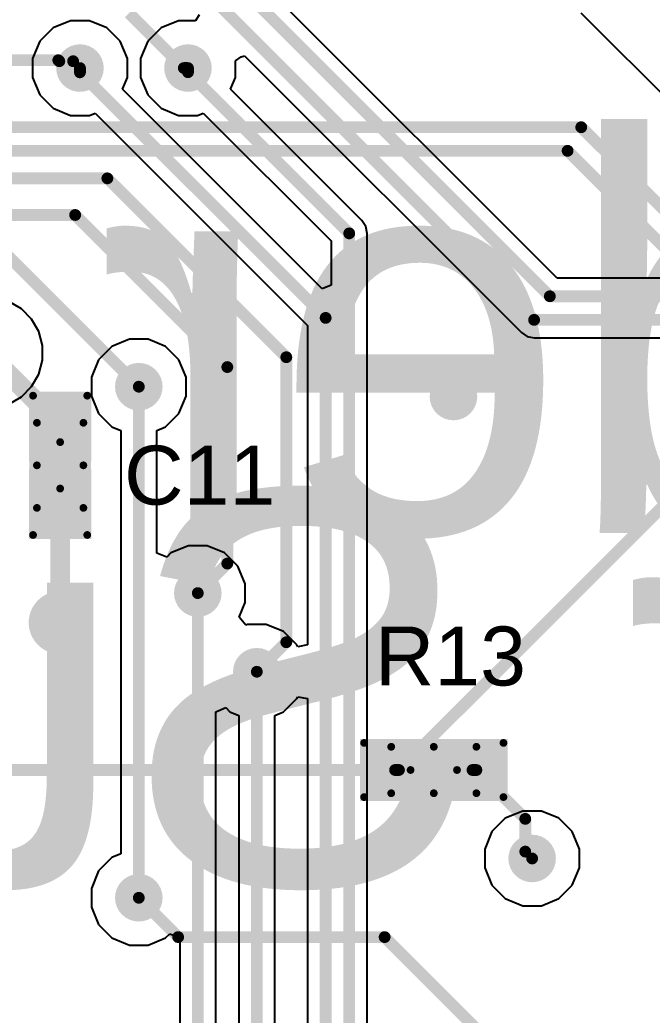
# Model space of a CAD drawing. Header units: millimetres. Extents: x -0.02 to 3.95, y -0.02 to 3.95.
# Drawn here: x 1.335 to 1.656, y 1.605 to 2.112 of the extents above; entities that cross this region are included whole.
import ezdxf

# ---------------------------------------------------------------- set-up
doc = ezdxf.new("R2010")
doc.units = ezdxf.units.MM
doc.header["$MEASUREMENT"] = 0
for name, color, linetype in [('BottomLayer', 5, 'Continuous'), ('BottomOverlay', 54, 'Continuous'), ('InternalPlane1', 76, 'Continuous'), ('InternalPlane2', 16, 'Continuous'), ('Mechanical13', 56, 'Continuous'), ('Mechanical15', 56, 'Continuous'), ('TopLayer', 1, 'Continuous'), ('TopOverlay', 2, 'Continuous'), ('TopPaste', 8, 'Continuous'), ('TopSolder', 216, 'Continuous'), ('ViaHoleLayer', 16, 'Continuous')]:
    doc.layers.add(name, color=color, linetype=linetype)
doc.styles.add('Arial', font='', dxfattribs={"height": 0.2})
doc.styles.add('SciFly', font='', dxfattribs={"height": 0.2})
doc.styles.get('Arial').set_extended_font_data('Arial')
doc.styles.get('SciFly').set_extended_font_data('SciFly')

# ---------------------------------------------------------------- blocks, each defined once
blk = doc.blocks.new('0402_53')
at = {"layer": 'TopLayer'}
for points in [[(-0.031496, -0.0098424), (-0.031496, 0.0098426), (-0.007874, 0.0098426), (-0.007874, -0.0098424)], [(0.0078741, -0.0098424), (0.0078741, 0.0098426), (0.0314961, 0.0098426), (0.0314961, -0.0098424)]]:
    blk.add_hatch(color=1, dxfattribs=at).paths.add_polyline_path(points)
at = {"layer": 'TopPaste'}
for points in [[(-0.031496, -0.0098424), (-0.031496, 0.0098426), (-0.007874, 0.0098426), (-0.007874, -0.0098424)], [(0.0078741, -0.0098424), (0.0078741, 0.0098426), (0.0314961, 0.0098426), (0.0314961, -0.0098424)]]:
    blk.add_hatch(color=8, dxfattribs=at).paths.add_polyline_path(points)
at = {"layer": 'TopSolder'}
for points in [[(-0.037496, -0.0158424), (-0.037496, 0.0158426), (-0.001874, 0.0158426), (-0.001874, -0.0158424)], [(0.0018741, -0.0158424), (0.0018741, 0.0158426), (0.0374961, 0.0158426), (0.0374961, -0.0158424)]]:
    blk.add_hatch(color=216, dxfattribs=at).paths.add_polyline_path(points)
at = {"layer": 'Mechanical13', "const_width": 0.003937}
for points in [[(0.0216536, 0.0118111), (-0.0216535, 0.0118111)], [(-0.0216535, 0.0118111), (-0.0216535, -0.0118109)], [(0.0216536, 0.0118111), (0.0216536, -0.0118109)], [(0.0216536, -0.0118109), (-0.0216535, -0.0118109)]]:
    blk.add_lwpolyline(points, dxfattribs=at)
at = {"layer": 'Mechanical13', "const_width": 0.0019685}
for points in [[(-0.0226377, 0.0118111, 1), (-0.0206693, 0.0118111, 1)], [(-0.0226377, 0.0118111, 1), (-0.0206693, 0.0118111, 1)], [(0.0206694, 0.0118111, 1), (0.0226378, 0.0118111, 1)], [(0.0206694, 0.0118111, 1), (0.0226378, 0.0118111, 1)], [(-0.0226377, -0.0118109, 1), (-0.0206693, -0.0118109, 1)], [(-0.0226377, -0.0118109, 1), (-0.0206693, -0.0118109, 1)], [(0.0206694, -0.0118109, 1), (0.0226378, -0.0118109, 1)], [(0.0206694, -0.0118109, 1), (0.0226378, -0.0118109, 1)]]:
    blk.add_lwpolyline(points, format="xyb", close=True, dxfattribs=at)
at = {"layer": 'Mechanical15', "const_width": 0.003937}
for points in [[(0.0354331, 0.0137796), (-0.035433, 0.0137796)], [(-0.035433, 0.0137796), (-0.035433, -0.0137794)], [(0.0354331, 0.0137796), (0.0354331, -0.0137794)], [(0, 0.0118111), (0, -0.0118109)], [(0.0118111, 1e-07), (-0.011811, 1e-07)], [(0.0354331, -0.0137794), (-0.035433, -0.0137794)]]:
    blk.add_lwpolyline(points, dxfattribs=at)
at = {"layer": 'Mechanical15', "const_width": 0.0019685}
for points in [[(-0.0364172, 0.0137796, 1), (-0.0344488, 0.0137796, 1)], [(-0.0364172, 0.0137796, 1), (-0.0344488, 0.0137796, 1)], [(0.0344489, 0.0137796, 1), (0.0364173, 0.0137796, 1)], [(0.0344489, 0.0137796, 1), (0.0364173, 0.0137796, 1)], [(-0.0009842, 0.0118111, 1), (0.0009842, 0.0118111, 1)], [(-0.0127952, 1e-07, 1), (-0.0108268, 1e-07, 1)], [(0.0108269, 1e-07, 1), (0.0127953, 1e-07, 1)], [(-0.0009842, -0.0118109, 1), (0.0009842, -0.0118109, 1)], [(-0.0364172, -0.0137794, 1), (-0.0344488, -0.0137794, 1)], [(-0.0364172, -0.0137794, 1), (-0.0344488, -0.0137794, 1)], [(0.0344489, -0.0137794, 1), (0.0364173, -0.0137794, 1)], [(0.0344489, -0.0137794, 1), (0.0364173, -0.0137794, 1)]]:
    blk.add_lwpolyline(points, format="xyb", close=True, dxfattribs=at)
blk = doc.blocks.new('0402_99')
at = {"layer": 'TopLayer'}
for points in [[(-0.031496, -0.009842400000000001), (-0.031496, 0.009842599999999998), (-0.007874, 0.009842600000000002), (-0.007873999999999999, -0.009842399999999998)], [(0.007874100000000002, -0.009842400000000001), (0.007874099999999998, 0.009842599999999998), (0.0314961, 0.009842600000000002), (0.0314961, -0.009842399999999998)]]:
    blk.add_hatch(color=1, dxfattribs=at).paths.add_polyline_path(points)
at = {"layer": 'TopPaste'}
for points in [[(-0.031496, -0.009842400000000001), (-0.031496, 0.009842599999999998), (-0.007874, 0.009842600000000002), (-0.007873999999999999, -0.009842399999999998)], [(0.007874100000000002, -0.009842400000000001), (0.007874099999999998, 0.009842599999999998), (0.0314961, 0.009842600000000002), (0.0314961, -0.009842399999999998)]]:
    blk.add_hatch(color=8, dxfattribs=at).paths.add_polyline_path(points)
at = {"layer": 'TopSolder'}
for points in [[(-0.037496, -0.0158424), (-0.037496, 0.0158426), (-0.001874000000000003, 0.0158426), (-0.001873999999999997, -0.0158424)], [(0.001874100000000003, -0.0158424), (0.001874099999999997, 0.0158426), (0.0374961, 0.0158426), (0.0374961, -0.0158424)]]:
    blk.add_hatch(color=216, dxfattribs=at).paths.add_polyline_path(points)
at = {"layer": 'Mechanical13', "const_width": 0.003937}
for points in [[(0.0216536, 0.0118111), (-0.0216535, 0.0118111)], [(-0.0216535, -0.0118109), (-0.0216535, 0.0118111)], [(0.0216536, -0.0118109), (0.0216536, 0.0118111)], [(0.0216536, -0.0118109), (-0.0216535, -0.0118109)]]:
    blk.add_lwpolyline(points, dxfattribs=at)
at = {"layer": 'Mechanical13', "const_width": 0.0019685}
for points in [[(-0.0226377, 0.0118111, 1), (-0.0206693, 0.0118111, 1)], [(-0.0226377, 0.0118111, 1), (-0.0206693, 0.0118111, 1)], [(0.0206694, 0.0118111, 1), (0.0226378, 0.0118111, 1)], [(0.0206694, 0.0118111, 1), (0.0226378, 0.0118111, 1)], [(-0.0226377, -0.0118109, 1), (-0.0206693, -0.0118109, 1)], [(-0.0226377, -0.0118109, 1), (-0.0206693, -0.0118109, 1)], [(0.0206694, -0.0118109, 1), (0.0226378, -0.0118109, 1)], [(0.0206694, -0.0118109, 1), (0.0226378, -0.0118109, 1)]]:
    blk.add_lwpolyline(points, format="xyb", close=True, dxfattribs=at)
at = {"layer": 'Mechanical15', "const_width": 0.003937}
for points in [[(0.0354331, 0.0137796), (-0.035433, 0.0137796)], [(-0.035433, -0.0137794), (-0.035433, 0.0137796)], [(0.0354331, -0.0137794), (0.0354331, 0.0137796)], [(0, -0.0118109), (0, 0.0118111)], [(0.0118111, 1e-07), (-0.011811, 1e-07)], [(0.0354331, -0.0137794), (-0.035433, -0.0137794)]]:
    blk.add_lwpolyline(points, dxfattribs=at)
at = {"layer": 'Mechanical15', "const_width": 0.0019685}
for points in [[(-0.0364172, 0.0137796, 1), (-0.0344488, 0.0137796, 1)], [(-0.0364172, 0.0137796, 1), (-0.0344488, 0.0137796, 1)], [(0.0344489, 0.0137796, 1), (0.0364173, 0.0137796, 1)], [(0.0344489, 0.0137796, 1), (0.0364173, 0.0137796, 1)], [(-0.0009842, 0.0118111, 1), (0.0009842, 0.0118111, 1)], [(-0.0127952, 1e-07, 1), (-0.0108268, 1e-07, 1)], [(0.0108269, 1e-07, 1), (0.0127953, 1e-07, 1)], [(-0.0009842, -0.0118109, 1), (0.0009842, -0.0118109, 1)], [(-0.0364172, -0.0137794, 1), (-0.0344488, -0.0137794, 1)], [(-0.0364172, -0.0137794, 1), (-0.0344488, -0.0137794, 1)], [(0.0344489, -0.0137794, 1), (0.0364173, -0.0137794, 1)], [(0.0344489, -0.0137794, 1), (0.0364173, -0.0137794, 1)]]:
    blk.add_lwpolyline(points, format="xyb", close=True, dxfattribs=at)

msp = doc.modelspace()

# ---------------------------------------------------------------- hatches: boundary and pattern name
at = {"layer": 'BottomLayer'}
h = msp.add_hatch(color=5, dxfattribs=at)
edge = h.paths.add_edge_path()
edge.add_arc((1.3650738, 2.0871025), 0.0121025, 0, 360)
h = msp.add_hatch(color=5, dxfattribs=at)
edge = h.paths.add_edge_path()
edge.add_arc((1.42, 2.0871025), 0.0121025, 0, 360)
h = msp.add_hatch(color=5, dxfattribs=at)
edge = h.paths.add_edge_path()
edge.add_arc((1.395, 1.925), 0.0121025, 0, 360)
h = msp.add_hatch(color=5, dxfattribs=at)
edge = h.paths.add_edge_path()
edge.add_arc((1.555, 1.92), 0.0121025, 0, 360)
h = msp.add_hatch(color=5, dxfattribs=at)
edge = h.paths.add_edge_path()
edge.add_arc((1.425, 1.82), 0.0121025, 0, 360)
h = msp.add_hatch(color=5, dxfattribs=at)
edge = h.paths.add_edge_path()
edge.add_arc((1.3550001, 1.8050001), 0.016, 0, 360)
h = msp.add_hatch(color=5, dxfattribs=at)
edge = h.paths.add_edge_path()
edge.add_arc((1.455, 1.78), 0.0121025, 0, 360)
h = msp.add_hatch(color=5, dxfattribs=at)
edge = h.paths.add_edge_path()
edge.add_arc((1.595, 1.685), 0.0121025, 0, 360)
h = msp.add_hatch(color=5, dxfattribs=at)
edge = h.paths.add_edge_path()
edge.add_arc((1.395, 1.665), 0.0121025, 0, 360)
at = {"layer": 'InternalPlane1'}
h = msp.add_hatch(color=76, dxfattribs=at)
edge = h.paths.add_edge_path()
edge.add_arc((1.3650738, 2.0871025), 0.0121023, 0, 360)
h = msp.add_hatch(color=76, dxfattribs=at)
edge = h.paths.add_edge_path()
edge.add_arc((1.42, 2.0871025), 0.0121023, 0, 360)
h = msp.add_hatch(color=76, dxfattribs=at)
edge = h.paths.add_edge_path()
edge.add_arc((1.395, 1.925), 0.0121023, 0, 360)
h = msp.add_hatch(color=76, dxfattribs=at)
edge = h.paths.add_edge_path()
edge.add_arc((1.425, 1.82), 0.0121023, 0, 360)
h = msp.add_hatch(color=76, dxfattribs=at)
edge = h.paths.add_edge_path()
edge.add_arc((1.455, 1.78), 0.0121023, 0, 360)
h = msp.add_hatch(color=76, dxfattribs=at)
edge = h.paths.add_edge_path()
edge.add_arc((1.595, 1.685), 0.0121023, 0, 360)
h = msp.add_hatch(color=76, dxfattribs=at)
edge = h.paths.add_edge_path()
edge.add_arc((1.395, 1.665), 0.0121023, 0, 360)
at = {"layer": 'InternalPlane2'}
h = msp.add_hatch(color=16, dxfattribs=at)
edge = h.paths.add_edge_path()
edge.add_arc((1.3650738, 2.0871025), 0.0121023, 0, 360)
h = msp.add_hatch(color=16, dxfattribs=at)
edge = h.paths.add_edge_path()
edge.add_arc((1.42, 2.0871025), 0.0121023, 0, 360)
h = msp.add_hatch(color=16, dxfattribs=at)
edge = h.paths.add_edge_path()
edge.add_arc((1.395, 1.925), 0.0121023, 0, 360)
h = msp.add_hatch(color=16, dxfattribs=at)
edge = h.paths.add_edge_path()
edge.add_arc((1.555, 1.92), 0.0121023, 0, 360)
h = msp.add_hatch(color=16, dxfattribs=at)
edge = h.paths.add_edge_path()
edge.add_arc((1.425, 1.82), 0.0121023, 0, 360)
h = msp.add_hatch(color=16, dxfattribs=at)
edge = h.paths.add_edge_path()
edge.add_arc((1.3550001, 1.8050001), 0.0158425, 0, 360)
h = msp.add_hatch(color=16, dxfattribs=at)
edge = h.paths.add_edge_path()
edge.add_arc((1.455, 1.78), 0.0121023, 0, 360)
h = msp.add_hatch(color=16, dxfattribs=at)
edge = h.paths.add_edge_path()
edge.add_arc((1.395, 1.665), 0.0121023, 0, 360)
at = {"layer": 'TopLayer'}
h = msp.add_hatch(color=1, dxfattribs=at)
edge = h.paths.add_edge_path()
edge.add_arc((1.3650738, 2.0871025), 0.0121025, 0, 360)
h = msp.add_hatch(color=1, dxfattribs=at)
edge = h.paths.add_edge_path()
edge.add_arc((1.42, 2.0871025), 0.0121025, 0, 360)
h = msp.add_hatch(color=1, dxfattribs=at)
edge = h.paths.add_edge_path()
edge.add_arc((1.395, 1.925), 0.0121025, 0, 360)
h = msp.add_hatch(color=1, dxfattribs=at)
edge = h.paths.add_edge_path()
edge.add_arc((1.555, 1.92), 0.0121025, 0, 360)
h = msp.add_hatch(color=1, dxfattribs=at)
edge = h.paths.add_edge_path()
edge.add_arc((1.425, 1.82), 0.0121025, 0, 360)
h = msp.add_hatch(color=1, dxfattribs=at)
edge = h.paths.add_edge_path()
edge.add_arc((1.3550001, 1.8050001), 0.016, 0, 360)
h = msp.add_hatch(color=1, dxfattribs=at)
edge = h.paths.add_edge_path()
edge.add_arc((1.455, 1.78), 0.0121025, 0, 360)
h = msp.add_hatch(color=1, dxfattribs=at)
edge = h.paths.add_edge_path()
edge.add_arc((1.595, 1.685), 0.0121025, 0, 360)
h = msp.add_hatch(color=1, dxfattribs=at)
edge = h.paths.add_edge_path()
edge.add_arc((1.395, 1.665), 0.0121025, 0, 360)
at = {"layer": 'ViaHoleLayer'}
h = msp.add_hatch(color=16, dxfattribs=at)
edge = h.paths.add_edge_path()
edge.add_arc((1.3650738, 2.0871025), 0.0061023, 0, 360)
h = msp.add_hatch(color=16, dxfattribs=at)
edge = h.paths.add_edge_path()
edge.add_arc((1.42, 2.0871025), 0.0061023, 0, 360)
h = msp.add_hatch(color=16, dxfattribs=at)
edge = h.paths.add_edge_path()
edge.add_arc((1.395, 1.925), 0.0061023, 0, 360)
h = msp.add_hatch(color=16, dxfattribs=at)
edge = h.paths.add_edge_path()
edge.add_arc((1.555, 1.92), 0.0061023, 0, 360)
h = msp.add_hatch(color=16, dxfattribs=at)
edge = h.paths.add_edge_path()
edge.add_arc((1.425, 1.82), 0.0061023, 0, 360)
h = msp.add_hatch(color=16, dxfattribs=at)
edge = h.paths.add_edge_path()
edge.add_arc((1.3550001, 1.8050001), 0.0098425, 0, 360)
h = msp.add_hatch(color=16, dxfattribs=at)
edge = h.paths.add_edge_path()
edge.add_arc((1.455, 1.78), 0.0061023, 0, 360)
h = msp.add_hatch(color=16, dxfattribs=at)
edge = h.paths.add_edge_path()
edge.add_arc((1.595, 1.685), 0.0061023, 0, 360)
h = msp.add_hatch(color=16, dxfattribs=at)
edge = h.paths.add_edge_path()
edge.add_arc((1.395, 1.665), 0.0061023, 0, 360)

# ---------------------------------------------------------------- linework, layer by layer
at = {"layer": 'BottomLayer'}
for p, q in [((1.607801, 1.9801763), (1.3994886, 2.1884886)), ((1.425705, 2.1142012), (1.4237468, 2.111205)), ((1.73, 2.005), (1.62, 2.115)), ((1.3514208, 2.1075356), (1.3446407, 2.1007555)), ((1.3602795, 2.111205), (1.3514208, 2.1075356)), ((1.3698681, 2.111205), (1.3602795, 2.111205)), ((1.3787268, 2.1075356), (1.3698681, 2.111205)), ((1.3855069, 2.1007555), (1.3787268, 2.1075356)), ((1.406347, 2.1075356), (1.3995669, 2.1007555)), ((1.4152057, 2.111205), (1.406347, 2.1075356)), ((1.4237468, 2.111205), (1.4152057, 2.111205)), ((1.3446407, 2.1007555), (1.3409713, 2.0918968)), ((1.3891763, 2.0918968), (1.3855069, 2.1007555)), ((1.3995669, 2.1007555), (1.3958975, 2.0918968)), ((1.3409713, 2.0918968), (1.3409713, 2.0823082)), ((1.3891763, 2.0823082), (1.3891763, 2.0918968)), ((1.3958975, 2.0918968), (1.3958975, 2.0823082)), ((1.4441025, 2.0908492), (1.4470988, 2.0928075)), ((1.4470988, 2.0928075), (1.4487219, 2.0933009)), ((1.4487219, 2.0933009), (1.5895115, 1.9525113)), ((1.4441025, 2.0823082), (1.4441025, 2.0908492)), ((1.3409713, 2.0823082), (1.3446407, 2.0734495)), ((1.3866846, 2.0762926), (1.3891763, 2.0823082)), ((1.3958975, 2.0823082), (1.3995669, 2.0734495)), ((1.4416324, 2.0763448), (1.4441025, 2.0823082)), ((1.4882043, 1.9747729), (1.3866846, 2.0762926)), ((1.5084886, 2.0094886), (1.4416324, 2.0763448)), ((1.3446407, 2.0734495), (1.3514208, 2.0666694)), ((1.3995669, 2.0734495), (1.406347, 2.0666694)), ((1.3514208, 2.0666694), (1.3602795, 2.063)), ((1.406347, 2.0666694), (1.4152057, 2.063)), ((1.3602795, 2.063), (1.3698681, 2.063)), ((1.3698681, 2.063), (1.3728059, 2.0642169)), ((1.3728059, 2.0642169), (1.4808237, 1.9561991)), ((1.4152057, 2.063), (1.4247943, 2.063)), ((1.4247943, 2.063), (1.4277843, 2.0642385)), ((1.4277843, 2.0642385), (1.4928237, 1.9991991)), ((1.5104778, 2.0065116), (1.5084886, 2.0094886)), ((1.5111763, 2.003), (1.5104778, 2.0065116)), ((1.5111763, 1.4076928), (1.5111763, 2.003)), ((1.4928237, 1.9991991), (1.4928237, 1.9766864)), ((3.5324747, 1.9801763), (1.607801, 1.9801763)), ((1.4928237, 1.9766864), (1.4882043, 1.9747729)), ((1.3352634, 1.9646497), (1.3288786, 1.9683359)), ((1.3404766, 1.9594365), (1.3352634, 1.9646497)), ((1.3441628, 1.9530517), (1.3404766, 1.9594365)), ((1.4808237, 1.9561991), (1.4808237, 1.7937046)), ((1.346071, 1.9459304), (1.3441628, 1.9530517)), ((1.5895115, 1.9525113), (1.5924885, 1.9505222)), ((1.5924885, 1.9505222), (1.5960001, 1.9498237)), ((1.5960001, 1.9498237), (3.5412461, 1.9498237)), ((1.346071, 1.9385578), (1.346071, 1.9459304)), ((1.381347, 1.9454331), (1.3745669, 1.938653)), ((1.3902057, 1.9491025), (1.381347, 1.9454331)), ((1.3997943, 1.9491025), (1.3902057, 1.9491025)), ((1.408653, 1.9454331), (1.3997943, 1.9491025)), ((1.4154331, 1.938653), (1.408653, 1.9454331)), ((1.3441628, 1.9314365), (1.346071, 1.9385578)), ((1.3745669, 1.938653), (1.3708975, 1.9297943)), ((1.4191025, 1.9297943), (1.4154331, 1.938653)), ((1.3404766, 1.9250517), (1.3441628, 1.9314365)), ((1.3708975, 1.9297943), (1.3708975, 1.9202057)), ((1.4191025, 1.9202057), (1.4191025, 1.9297943)), ((1.3352634, 1.9198385), (1.3404766, 1.9250517)), ((1.3288786, 1.9161523), (1.3352634, 1.9198385)), ((1.3708975, 1.9202057), (1.3745669, 1.911347)), ((1.4154331, 1.911347), (1.4191025, 1.9202057)), ((1.3745669, 1.911347), (1.381347, 1.9045669)), ((1.408653, 1.9045669), (1.4154331, 1.911347)), ((1.381347, 1.9045669), (1.3858237, 1.9027126)), ((1.4041763, 1.9027126), (1.408653, 1.9045669)), ((1.3858237, 1.9027126), (1.3858237, 1.6872874)), ((1.4041763, 1.8403335), (1.4041763, 1.9027126)), ((1.4202057, 1.8441025), (1.411347, 1.8404331)), ((1.4297943, 1.8441025), (1.4202057, 1.8441025)), ((1.438653, 1.8404331), (1.4297943, 1.8441025)), ((1.4091763, 1.8382624), (1.4041763, 1.8403335)), ((1.411347, 1.8404331), (1.4091763, 1.8382624)), ((1.4454331, 1.833653), (1.438653, 1.8404331)), ((1.4491025, 1.8247943), (1.4454331, 1.833653)), ((1.4491025, 1.8152057), (1.4491025, 1.8247943)), ((1.4460284, 1.8077842), (1.4491025, 1.8152057)), ((1.449379, 1.8037601), (1.4460284, 1.8077842)), ((1.4502057, 1.8041025), (1.449379, 1.8037601)), ((1.4597943, 1.8041025), (1.4502057, 1.8041025)), ((1.468653, 1.8004331), (1.4597943, 1.8041025)), ((1.4754331, 1.793653), (1.468653, 1.8004331)), ((1.4758237, 1.7927101), (1.4754331, 1.793653)), ((1.4808237, 1.7937046), (1.4758237, 1.7927101)), ((1.4754331, 1.766347), (1.4758237, 1.7672899)), ((1.4758237, 1.7672899), (1.4808237, 1.7662954)), ((1.468653, 1.7595669), (1.4754331, 1.766347)), ((1.4808237, 1.7662954), (1.4808237, 1.245)), ((1.4341763, 1.7596665), (1.4391763, 1.7617376)), ((1.4341763, 1.175), (1.4341763, 1.7596665)), ((1.4391763, 1.7617376), (1.441347, 1.7595669)), ((1.441347, 1.7595669), (1.4458237, 1.7577126)), ((1.4458237, 1.7577126), (1.4458237, 1.063801)), ((1.4641763, 1.7577126), (1.468653, 1.7595669)), ((1.4641763, 1.06), (1.4641763, 1.7577126)), ((1.5902057, 1.7091025), (1.581347, 1.7054331)), ((1.5997943, 1.7091025), (1.5902057, 1.7091025)), ((1.608653, 1.7054331), (1.5997943, 1.7091025)), ((1.581347, 1.7054331), (1.5745669, 1.698653)), ((1.6154331, 1.698653), (1.608653, 1.7054331)), ((1.5745669, 1.698653), (1.5708975, 1.6897943)), ((1.6191025, 1.6897943), (1.6154331, 1.698653)), ((1.3858237, 1.6872874), (1.381347, 1.6854331)), ((1.5708975, 1.6897943), (1.5708975, 1.6802057)), ((1.6191025, 1.6802057), (1.6191025, 1.6897943)), ((1.381347, 1.6854331), (1.3745669, 1.678653)), ((1.3745669, 1.678653), (1.3708975, 1.6697943)), ((1.5708975, 1.6802057), (1.5745669, 1.671347)), ((1.6154331, 1.671347), (1.6191025, 1.6802057)), ((1.5745669, 1.671347), (1.581347, 1.6645669)), ((1.608653, 1.6645669), (1.6154331, 1.671347)), ((1.3708975, 1.6697943), (1.3708975, 1.6602057)), ((1.581347, 1.6645669), (1.5902057, 1.6608975)), ((1.5902057, 1.6608975), (1.5997943, 1.6608975)), ((1.5997943, 1.6608975), (1.608653, 1.6645669)), ((1.3708975, 1.6602057), (1.3745669, 1.651347)), ((1.3745669, 1.651347), (1.381347, 1.6445669)), ((1.408653, 1.6445669), (1.4108237, 1.6467376)), ((1.4108237, 1.6467376), (1.4158237, 1.6446665)), ((1.381347, 1.6445669), (1.3902057, 1.6408975)), ((1.3902057, 1.6408975), (1.3997943, 1.6408975)), ((1.3997943, 1.6408975), (1.408653, 1.6445669)), ((1.4158237, 1.6446665), (1.4158237, 1.178801))]:
    msp.add_line(p, q, dxfattribs=at)
at = {"layer": 'BottomLayer', "const_width": 0.006}
for points in [[(1.393, 2.182), (1.604, 1.971)], [(1.3850001, 2.17), (1.5960001, 1.959)], [(1.3650738, 2.0849262), (1.3650738, 2.0871025)], [(1.3650738, 2.0849262), (1.49, 1.96)], [(1.42, 2.085), (1.42, 2.0871025)], [(1.42, 2.085), (1.502, 2.003)], [(1.502, 1.2499705), (1.502, 2.003)], [(1.604, 1.971), (3.5362756, 1.971)], [(1.49, 1.245), (1.49, 1.96)], [(1.5960001, 1.959), (3.5412461, 1.959)], [(1.395, 1.665), (1.395, 1.925)], [(1.425, 1.175), (1.425, 1.82)], [(1.455, 1.06), (1.455, 1.78)]]:
    msp.add_lwpolyline(points, dxfattribs=at)
at = {"layer": 'BottomLayer', "const_width": 0.003}
for points in [[(1.3635738, 2.0871025, 1), (1.3665738, 2.0871025, 1)], [(1.3635738, 2.0849262, 1), (1.3665738, 2.0849262, 1)], [(1.3635738, 2.0849262, 1), (1.3665738, 2.0849262, 1)], [(1.4185, 2.0871025, 1), (1.4215, 2.0871025, 1)], [(1.4185, 2.085, 1), (1.4215, 2.085, 1)], [(1.4185, 2.085, 1), (1.4215, 2.085, 1)], [(1.5005, 2.003, 1), (1.5035, 2.003, 1)], [(1.5005, 2.003, 1), (1.5035, 2.003, 1)], [(1.6025, 1.971, 1), (1.6055, 1.971, 1)], [(1.6025, 1.971, 1), (1.6055, 1.971, 1)], [(1.4885, 1.96, 1), (1.4915, 1.96, 1)], [(1.4885, 1.96, 1), (1.4915, 1.96, 1)], [(1.5945001, 1.959, 1), (1.5975001, 1.959, 1)], [(1.5945001, 1.959, 1), (1.5975001, 1.959, 1)], [(1.3935, 1.925, 1), (1.3965, 1.925, 1)], [(1.4235, 1.82, 1), (1.4265, 1.82, 1)], [(1.4535, 1.78, 1), (1.4565, 1.78, 1)], [(1.3935, 1.665, 1), (1.3965, 1.665, 1)]]:
    msp.add_lwpolyline(points, format="xyb", close=True, dxfattribs=at)
at = {"layer": 'TopLayer'}
for points, const_width in [([(1.3900005, 2.115), (1.417898, 2.0871025)], 0.006), ([(1.2618898, 2.0911023), (1.3540452, 2.0911023)], 0.006), ([(1.3540452, 2.0911023), (1.3545617, 2.0905858)], 0.006), ([(1.3545617, 2.0905858), (1.3615905, 2.0905858)], 0.006), ([(1.3615905, 2.0905858), (1.3650738, 2.0871025)], 0.006), ([(1.417898, 2.0871025), (1.42, 2.0871025)], 0.006), ([(1.3019001, 2.057), (1.6199705, 2.057)], 0.006), ([(1.6199705, 2.057), (1.7049705, 1.972)], 0.006), ([(1.2952523, 2.045), (1.6130295, 2.045)], 0.006), ([(1.6130295, 2.045), (1.6980295, 1.96)], 0.006), ([(1.2922829, 2.031), (1.379, 2.031)], 0.006), ([(1.379, 2.031), (1.47, 1.94)], 0.006), ([(1.2618898, 2.0123621), (1.3626379, 2.0123621)], 0.006), ([(1.3626379, 2.0123621), (1.44, 1.935)], 0.006), ([(1.3273229, 1.9926771), (1.395, 1.925)], 0.006), ([(1.2873229, 1.9729921), (1.348819, 1.911496)], 0.01), ([(1.5272834, 1.7299999), (1.7452835, 1.948)], 0.006), ([(1.47, 1.795), (1.47, 1.94)], 0.006), ([(1.44, 1.835), (1.44, 1.935)], 0.006), ([(1.348819, 1.911496), (1.3501576, 1.911496)], 0.01), ([(1.3501576, 1.911496), (1.3550001, 1.9066535)], 0.01), ([(1.3550001, 1.904685), (1.3550001, 1.9066535)], 0.01), ([(1.3550001, 1.8050001), (1.3550001, 1.8653149)], 0.01), ([(1.425, 1.82), (1.44, 1.835)], 0.006), ([(1.355, 1.805), (1.3550001, 1.8050001)], 0.01), ([(1.455, 1.78), (1.47, 1.795)], 0.006), ([(1.28047, 1.7299999), (1.5253149, 1.7299999)], 0.006), ([(1.5253149, 1.7299999), (1.5272834, 1.7299999)], 0.006), ([(1.564685, 1.7299999), (1.5666535, 1.7299999)], 0.006), ([(1.5666535, 1.7299999), (1.5915167, 1.7051367)], 0.006), ([(1.5915167, 1.6884833), (1.5915167, 1.7051367)], 0.006), ([(1.5915167, 1.6884833), (1.595, 1.685)], 0.006), ([(1.395, 1.665), (1.415, 1.645)], 0.006), ([(1.415, 1.645), (1.52, 1.645)], 0.006), ([(1.52, 1.645), (1.5743701, 1.5906299)], 0.006)]:
    msp.add_lwpolyline(points, dxfattribs=dict(at, const_width=const_width))
for points, const_width in [([(1.3525452, 2.0911023, 1), (1.3555452, 2.0911023, 1)], 0.003), ([(1.3525452, 2.0911023, 1), (1.3555452, 2.0911023, 1)], 0.003), ([(1.3530617, 2.0905858, 1), (1.3560617, 2.0905858, 1)], 0.003), ([(1.3530617, 2.0905858, 1), (1.3560617, 2.0905858, 1)], 0.003), ([(1.3600905, 2.0905858, 1), (1.3630905, 2.0905858, 1)], 0.003), ([(1.3600905, 2.0905858, 1), (1.3630905, 2.0905858, 1)], 0.003), ([(1.3635738, 2.0871025, 1), (1.3665738, 2.0871025, 1)], 0.003), ([(1.416398, 2.0871025, 1), (1.419398, 2.0871025, 1)], 0.003), ([(1.416398, 2.0871025, 1), (1.419398, 2.0871025, 1)], 0.003), ([(1.4185, 2.0871025, 1), (1.4215, 2.0871025, 1)], 0.003), ([(1.6184705, 2.057, 1), (1.6214705, 2.057, 1)], 0.003), ([(1.6184705, 2.057, 1), (1.6214705, 2.057, 1)], 0.003), ([(1.6115295, 2.045, 1), (1.6145295, 2.045, 1)], 0.003), ([(1.6115295, 2.045, 1), (1.6145295, 2.045, 1)], 0.003), ([(1.3775, 2.031, 1), (1.3805, 2.031, 1)], 0.003), ([(1.3775, 2.031, 1), (1.3805, 2.031, 1)], 0.003), ([(1.3611379, 2.0123621, 1), (1.3641379, 2.0123621, 1)], 0.003), ([(1.3611379, 2.0123621, 1), (1.3641379, 2.0123621, 1)], 0.003), ([(1.4685, 1.94, 1), (1.4715, 1.94, 1)], 0.003), ([(1.4685, 1.94, 1), (1.4715, 1.94, 1)], 0.003), ([(1.4385, 1.935, 1), (1.4415, 1.935, 1)], 0.003), ([(1.4385, 1.935, 1), (1.4415, 1.935, 1)], 0.003), ([(1.3935, 1.925, 1), (1.3965, 1.925, 1)], 0.003), ([(1.346319, 1.911496, 1), (1.351319, 1.911496, 1)], 0.005), ([(1.346319, 1.911496, 1), (1.351319, 1.911496, 1)], 0.005), ([(1.3476576, 1.911496, 1), (1.3526576, 1.911496, 1)], 0.005), ([(1.3476576, 1.911496, 1), (1.3526576, 1.911496, 1)], 0.005), ([(1.3525001, 1.9066535, 1), (1.3575001, 1.9066535, 1)], 0.005), ([(1.3525001, 1.9066535, 1), (1.3575001, 1.9066535, 1)], 0.005), ([(1.3525001, 1.904685, 1), (1.3575001, 1.904685, 1)], 0.005), ([(1.3525001, 1.8653149, 1), (1.3575001, 1.8653149, 1)], 0.005), ([(1.4385, 1.835, 1), (1.4415, 1.835, 1)], 0.003), ([(1.4385, 1.835, 1), (1.4415, 1.835, 1)], 0.003), ([(1.4235, 1.82, 1), (1.4265, 1.82, 1)], 0.003), ([(1.3525, 1.805, 1), (1.3575, 1.805, 1)], 0.005), ([(1.3525001, 1.8050001, 1), (1.3575001, 1.8050001, 1)], 0.005), ([(1.3525001, 1.8050001, 1), (1.3575001, 1.8050001, 1)], 0.005), ([(1.4685, 1.795, 1), (1.4715, 1.795, 1)], 0.003), ([(1.4685, 1.795, 1), (1.4715, 1.795, 1)], 0.003), ([(1.4535, 1.78, 1), (1.4565, 1.78, 1)], 0.003), ([(1.5238149, 1.7299999, 1), (1.5268149, 1.7299999, 1)], 0.003), ([(1.5238149, 1.7299999, 1), (1.5268149, 1.7299999, 1)], 0.003), ([(1.5257834, 1.7299999, 1), (1.5287834, 1.7299999, 1)], 0.003), ([(1.5257834, 1.7299999, 1), (1.5287834, 1.7299999, 1)], 0.003), ([(1.563185, 1.7299999, 1), (1.566185, 1.7299999, 1)], 0.003), ([(1.5651535, 1.7299999, 1), (1.5681535, 1.7299999, 1)], 0.003), ([(1.5651535, 1.7299999, 1), (1.5681535, 1.7299999, 1)], 0.003), ([(1.5900167, 1.7051367, 1), (1.5930167, 1.7051367, 1)], 0.003), ([(1.5900167, 1.7051367, 1), (1.5930167, 1.7051367, 1)], 0.003), ([(1.5900167, 1.6884833, 1), (1.5930167, 1.6884833, 1)], 0.003), ([(1.5900167, 1.6884833, 1), (1.5930167, 1.6884833, 1)], 0.003), ([(1.5935, 1.685, 1), (1.5965, 1.685, 1)], 0.003), ([(1.3935, 1.665, 1), (1.3965, 1.665, 1)], 0.003), ([(1.4135, 1.645, 1), (1.4165, 1.645, 1)], 0.003), ([(1.4135, 1.645, 1), (1.4165, 1.645, 1)], 0.003), ([(1.5185, 1.645, 1), (1.5215, 1.645, 1)], 0.003), ([(1.5185, 1.645, 1), (1.5215, 1.645, 1)], 0.003)]:
    msp.add_lwpolyline(points, format="xyb", close=True, dxfattribs=dict(at, const_width=const_width))

# ---------------------------------------------------------------- block references
for name, p, rotation in [('0402_99', (1.355, 1.885), 270), ('0402_53', (1.545, 1.73), 180)]:
    msp.add_blockref(name, p, dxfattribs=dict(rotation=rotation))

# ---------------------------------------------------------------- texts
at = {"layer": 'BottomOverlay', "style": 'SciFly', "text_generation_flag": 2}
for s, p in [('Image Recorder', (3.2917845, 1.8504944)), ('Instrument for Sunrise', (3.2917845, 1.671666))]:
    msp.add_text(s, height=0.2, dxfattribs=at).set_placement(p)
at = {"layer": 'TopOverlay', "style": 'Arial'}
for s, p in [('C11', (1.3875105, 1.8650049)), ('R13', (1.515, 1.773))]:
    msp.add_text(s, height=0.03, dxfattribs=at).set_placement(p)

doc.saveas('drawing.dxf')
